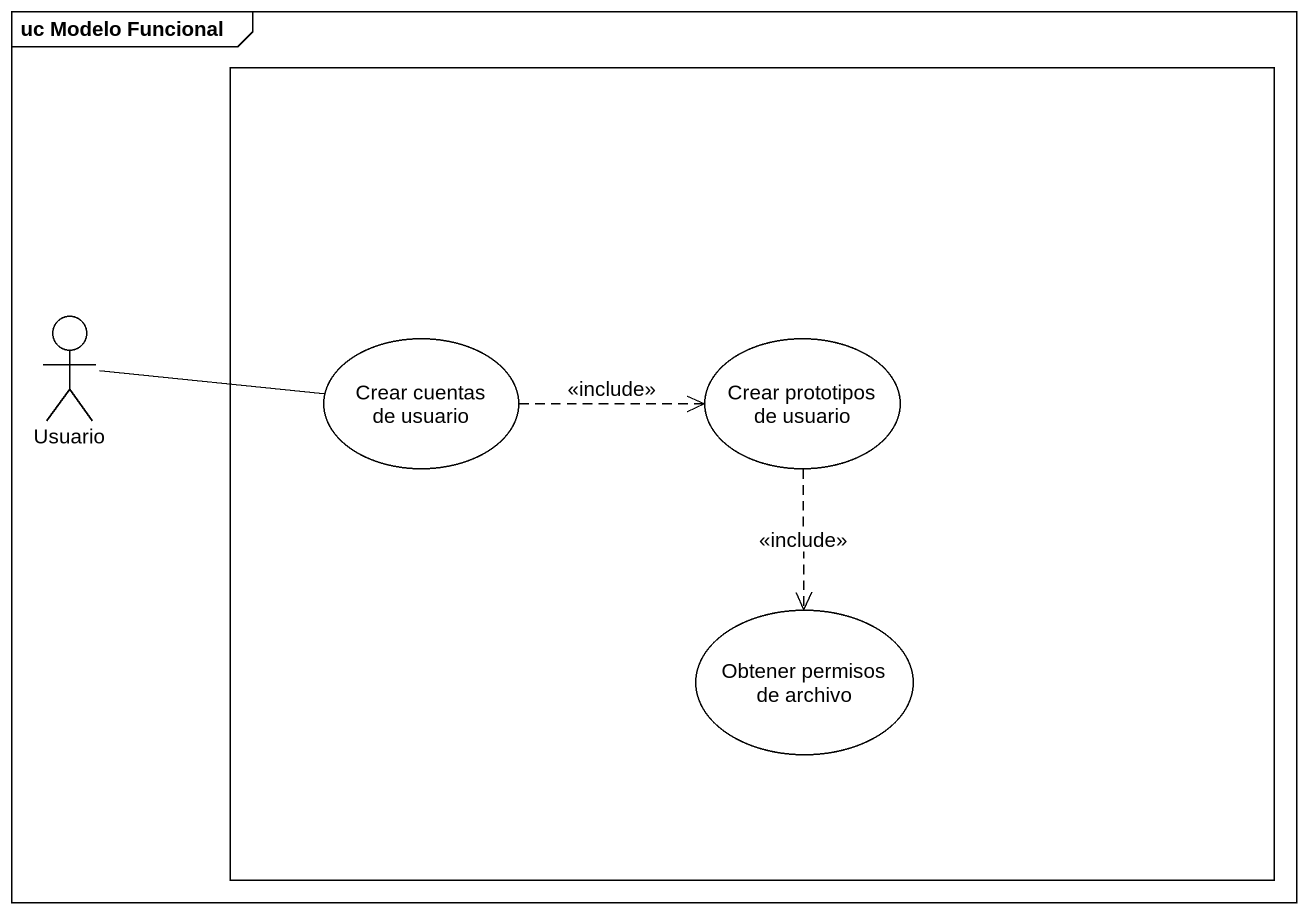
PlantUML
@startuml
mainframe uc Modelo Funcional
rectangle " " as rectangle1 {
  usecase "Crear cuentas de usuario" as Crear_cuentas_de_usuario
  usecase "Crear prototipos de usuario" as Crear_prototipos_de_usuario
  usecase "Obtener permisos de archivo" as Obtener_permisos_de_archivo
}
actor Usuario
Usuario -right- Crear_cuentas_de_usuario
Crear_cuentas_de_usuario .right.> Crear_prototipos_de_usuario : <<include>>
Crear_prototipos_de_usuario ..> Obtener_permisos_de_archivo : <<include>>
@enduml
